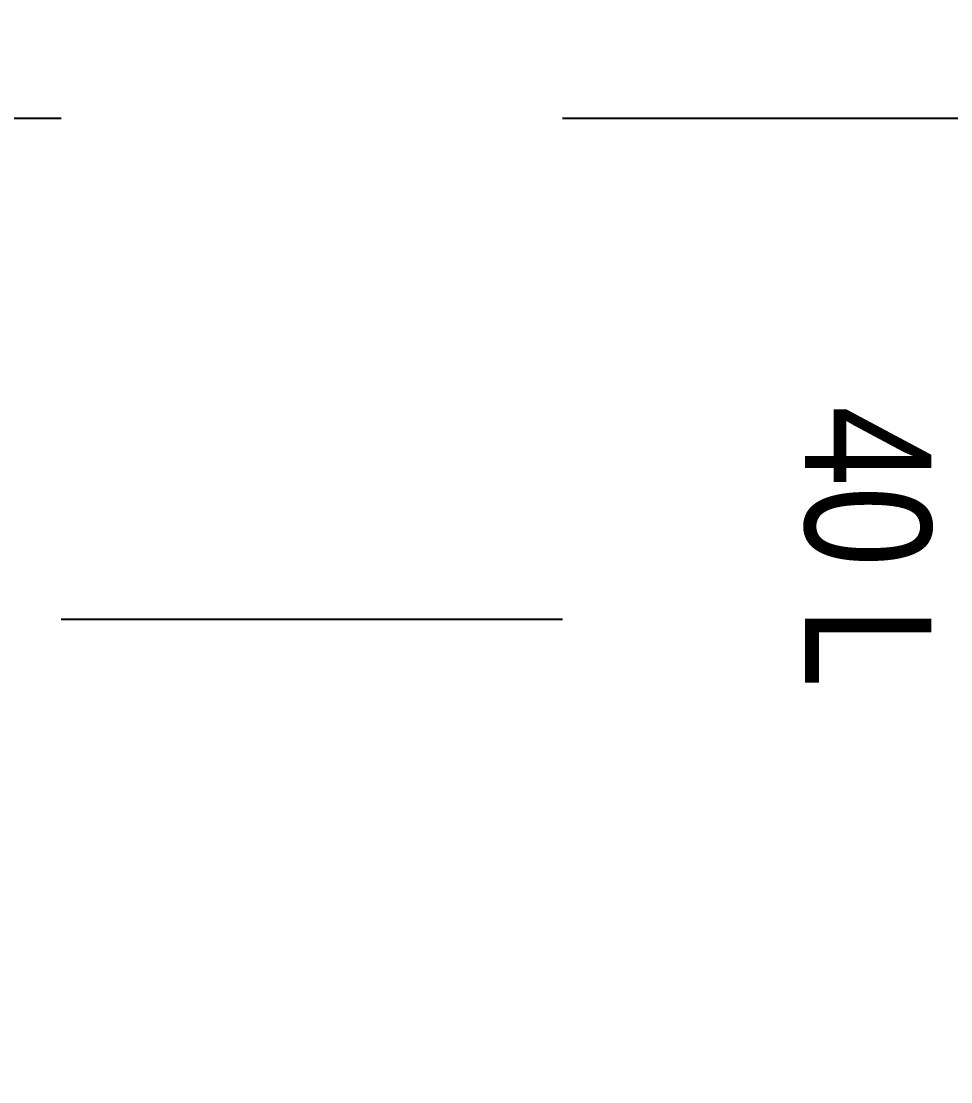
# Model space of a CAD drawing. Header units: millimetres. Extents: x 12325263 to 13848842, y -1463133 to 573208.
# Drawn here: x 12574391 to 12575274, y -837210 to -836202 of the extents above; entities that cross this region are included whole.
import ezdxf
from ezdxf.enums import TextEntityAlignment as Align
from ezdxf.xclip import XClip

# ---------------------------------------------------------------- set-up
doc = ezdxf.new("R2010")
doc.units = ezdxf.units.MM
doc.header["$LTSCALE"] = 1000
doc.header["$XCLIPFRAME"] = 0
for name, color, linetype in [('fur202301', 252, 'Continuous'), ('WALL', 5, 'Continuous'), ('WALL-SHATCH', 8, 'Continuous'), ('建筑-楼板开洞', 251, 'Continuous')]:
    doc.layers.add(name, color=color, linetype=linetype)
doc.styles.add('KA', font='ARIALN.TTF')

# ---------------------------------------------------------------- blocks, each defined once
blk = doc.blocks.new('adgshg13-A$C7F010FC0')
at = {"layer": 'WALL-SHATCH'}
h = blk.add_hatch(color=256, dxfattribs=at)
h.dxf.hatch_style = 1
h.paths.add_polyline_path([(-60384.2, -16880.9), (-763.2, 197.5), (12587.6, -13153.3), (12587.6, -157996), (-162964.9, -188820.4), (-171262.4, -180522.9), (-171262.4, -31310.9), (-150707.2, -10755.7), (-131860.1, -7980.9), (-99162.4, -7980.9), (-99162.4, -4980.9), (-76620.4, -4980.9), (-70107.7, -16880.9)], flags=16)
h.paths.add_polyline_path([(-60091.2, -16380.9), (-646.9, 646.9), (12987.6, -12987.6), (12987.6, -158331.9), (-163100.6, -189250.4), (-171662.4, -180688.6), (-171662.4, -31145.2), (-150777.9, -10260.7), (-131896.7, -7480.9), (-99562.4, -7480.9), (-99562.4, -4580.9), (-76365.6, -4580.9), (-69907.5, -16380.9)])
blk = doc.blocks.new('A$C4C7A72D3')
at = {"layer": 'WALL', "color": 1}
blk.add_blockref('adgshg13-A$C7F010FC0', (210433, 205503.6), dxfattribs=at)
blk = doc.blocks.new('sdfgsdffhg')
at = {"layer": 'fur202301', "style": 'KA'}
blk.add_text('40 L', height=120, rotation=269.9993, dxfattribs=at).set_placement((-5888, 37355), align=Align.MIDDLE_CENTER)

msp = doc.modelspace()

# ---------------------------------------------------------------- block references
ref = msp.add_blockref('A$C4C7A72D3', (12385714.9, -906209.5), dxfattribs=dict(rotation=350.041249254255))
XClip(ref).set_block_clipping_path([(223442.8584877662, 85923.1187333744), (220542.7961432356, 85923.1422391906), (220542.8579492103, 89292.823275506), (211526.9150355905, 89292.8101311298), (210631.4331447985, 94392.8080583527), (206113.3685902953, 94392.8025418455), (206001.4315187763, 95030.3127344656), (204376.2826588508, 94744.9613686837), (203364.4570056833, 100506.9030052917), (197947.3947122637, 99555.7482674252), (192482.3428474721, 130679.4765393781), (190118.7804593667, 130264.4504016289), (191623.4071957469, 121695.6427078634), (177046.6486519482, 119136.2011700841), (175707.6223907359, 126760.8483765714), (173902.988371335, 128026.4039125028), (169528.3854461554, 127258.2903269802), (169070.0967394859, 129868.3614864857), (163308.2517458182, 128856.6693391807), (163766.52659606, 126246.6171700556), (159679.1795131005, 125528.9180921423), (170669.6888374612, 62935.797914044), (167222.1989369914, 62330.4650948944), (167939.7759490944, 58243.6808593175), (171386.9528796654, 58848.2912487988), (172857.0656793863, 50477.0032648193), (165962.5026008021, 49266.4230898353), (168037.7813034765, 37447.1796448426), (140649.9584970828, 32638.2390106404), (115387.9799239188, 28202.5781787895), (95598.7254695911, 140907.4332163476), (226939.476109907, 163968.8668500402), (240128.6952811591, 88852.8973128139)])

# ---------------------------------------------------------------- next in the draw order: hatches: boundary and pattern name
at = {"layer": '建筑-楼板开洞'}
h = msp.add_hatch(dxfattribs=at)
h.set_pattern_fill('DASH', color=256, scale=500)
h.set_pattern_definition([(0, (0, 0), (476.25, 476.25), [476.25, -476.25])])
h.paths.add_polyline_path([(12597696.7, -842386.8), (12590696.8, -842386.9), (12590697.1, -843986.8), (12595796.8, -843986.9), (12595797.1, -849736.9), (12588796.8, -849736.8), (12588796.8, -851936.8), (12564896.8, -851936.8), (12564896.8, -816186.8), (12568846.8, -816186.8), (12568846.8, -816040), (12568846.8, -807536.8), (12574696.8, -807536.8), (12574696.8, -810386.8), (12575896.8, -810386.8), (12579055.2, -810386.8), (12580496.9, -811828.2), (12580696.9, -819086.9), (12595696.9, -819086.7), (12595696.9, -812786.8), (12597696.7, -812786.8)])

# ---------------------------------------------------------------- next in the draw order: block references
msp.add_blockref('sdfgsdffhg', (12581083.9, -874056.8, 0))

doc.saveas('drawing.dxf')
